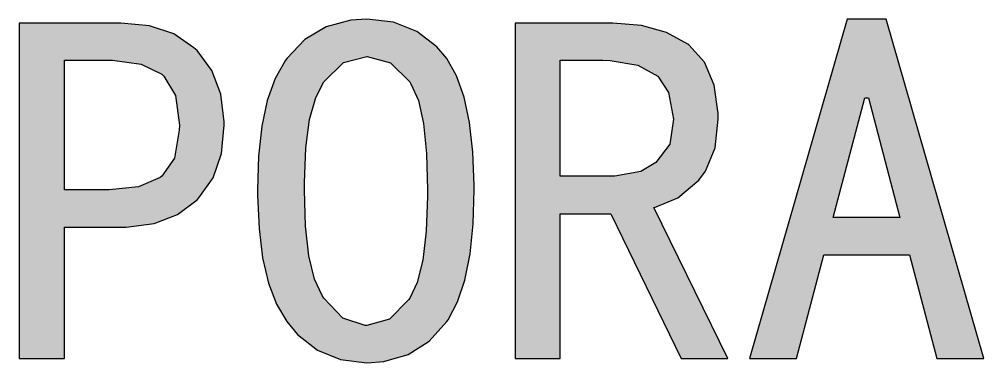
# Model space of a CAD drawing. Extents: x 0 to 420, y 0 to 297.
# Drawn here: x 388.16 to 396.44, y 36.21 to 39.16 of the extents above; entities that cross this region are included whole.
import ezdxf

# ---------------------------------------------------------------- set-up
doc = ezdxf.new("R2010")
doc.units = 0

msp = doc.modelspace()

# ---------------------------------------------------------------- linework, layer by layer
at = {"color": 154, "lineweight": 25, "ltscale": 0.003423}
msp.add_line((391.1469, 39.1605), (391.0103, 39.1517), dxfattribs=at)
at = {"color": 154, "lineweight": 25, "ltscale": 0.00578}
msp.add_line((391.3766, 39.1343), (391.1469, 39.1605), dxfattribs=at)
at = {"color": 154, "lineweight": 25, "ltscale": 0.07578}
for p, q in [((395.2697, 39.1605), (394.4324, 36.2472)), ((396.4414, 36.2472), (395.6041, 39.1605))]:
    msp.add_line(p, q, dxfattribs=at)
at = {"color": 154, "lineweight": 25, "ltscale": 0.008359}
msp.add_line((395.6041, 39.1605), (395.2697, 39.1605), dxfattribs=at)
at = {"color": 154, "lineweight": 25, "ltscale": 0.021806}
msp.add_line((389.0362, 39.1285), (388.1639, 39.1285), dxfattribs=at)
at = {"color": 154, "lineweight": 25, "ltscale": 0.072032}
for p, q in [((388.1639, 39.1285), (388.1639, 36.2472)), ((392.4204, 39.1285), (392.4204, 36.2472))]:
    msp.add_line(p, q, dxfattribs=at)
at = {"color": 154, "lineweight": 25, "ltscale": 0.006133}
msp.add_line((389.2804, 39.1052), (389.0362, 39.1285), dxfattribs=at)
at = {"color": 154, "lineweight": 25, "ltscale": 0.005517}
msp.add_line((389.4897, 39.0354), (389.2804, 39.1052), dxfattribs=at)
at = {"color": 154, "lineweight": 25, "ltscale": 0.005348}
msp.add_line((390.7981, 39.0965), (390.6149, 38.986), dxfattribs=at)
at = {"color": 154, "lineweight": 25, "ltscale": 0.005483}
msp.add_line((391.0103, 39.1517), (390.7981, 39.0965), dxfattribs=at)
at = {"color": 154, "lineweight": 25, "ltscale": 0.005386}
for p, q in [((391.5773, 39.0558), (391.3766, 39.1343)), ((389.3211, 37.4073), (389.5217, 37.4858))]:
    msp.add_line(p, q, dxfattribs=at)
at = {"color": 154, "lineweight": 25, "ltscale": 0.020934}
msp.add_line((393.2578, 39.1285), (392.4204, 39.1285), dxfattribs=at)
at = {"color": 154, "lineweight": 25, "ltscale": 0.006199}
msp.add_line((393.5049, 39.1081), (393.2578, 39.1285), dxfattribs=at)
at = {"color": 154, "lineweight": 25, "ltscale": 0.005591}
msp.add_line((393.72, 39.0471), (393.5049, 39.1081), dxfattribs=at)
at = {"color": 154, "lineweight": 25, "ltscale": 0.005222}
msp.add_line((389.6613, 38.9162), (389.4897, 39.0354), dxfattribs=at)
at = {"color": 154, "lineweight": 25, "ltscale": 0.005393}
msp.add_line((391.7488, 38.925), (391.5773, 39.0558), dxfattribs=at)
at = {"color": 154, "lineweight": 25, "ltscale": 0.005203}
msp.add_line((393.9032, 38.9482), (393.72, 39.0471), dxfattribs=at)
at = {"color": 154, "lineweight": 25, "ltscale": 0.000930987}
msp.add_line((389.6903, 38.893), (389.6613, 38.9162), dxfattribs=at)
at = {"color": 154, "lineweight": 25, "ltscale": 0.005605}
msp.add_line((390.6149, 38.986), (390.4608, 38.8232), dxfattribs=at)
at = {"color": 154, "lineweight": 25, "ltscale": 0.003303}
msp.add_line((391.8331, 38.8232), (391.7488, 38.925), dxfattribs=at)
at = {"color": 154, "lineweight": 25, "ltscale": 0.000262174}
msp.add_line((393.9119, 38.9424), (393.9032, 38.9482), dxfattribs=at)
at = {"color": 154, "lineweight": 25, "ltscale": 0.005047}
msp.add_line((394.0457, 38.7912), (393.9119, 38.9424), dxfattribs=at)
at = {"color": 154, "lineweight": 25, "ltscale": 0.005306}
msp.add_line((389.8153, 38.7214), (389.6903, 38.893), dxfattribs=at)
at = {"color": 154, "lineweight": 25, "ltscale": 0.000625175}
msp.add_line((390.4608, 38.8232), (390.4463, 38.8028), dxfattribs=at)
at = {"color": 154, "lineweight": 25, "ltscale": 0.005183}
msp.add_line((390.9464, 38.7883), (391.1469, 38.8406), dxfattribs=at)
at = {"color": 154, "lineweight": 25, "ltscale": 7.32422e-05}
msp.add_line((391.1469, 38.8406), (391.1499, 38.8406), dxfattribs=at)
at = {"color": 154, "lineweight": 25, "ltscale": 0.005202}
msp.add_line((391.1499, 38.8406), (391.3505, 38.7854), dxfattribs=at)
at = {"color": 154, "lineweight": 25, "ltscale": 0.004264}
msp.add_line((391.9174, 38.6749), (391.8331, 38.8232), dxfattribs=at)
at = {"color": 154, "lineweight": 25, "ltscale": 0.027839}
msp.add_line((388.5506, 37.6951), (388.5506, 38.8087), dxfattribs=at)
at = {"color": 154, "lineweight": 25, "ltscale": 0.009595}
for p, q in [((388.5506, 38.8087), (388.9344, 38.8087)), ((388.9344, 37.6951), (388.5506, 37.6951))]:
    msp.add_line(p, q, dxfattribs=at)
at = {"color": 154, "lineweight": 25, "ltscale": 0.000727081}
msp.add_line((388.9344, 38.8087), (388.9635, 38.8087), dxfattribs=at)
at = {"color": 154, "lineweight": 25, "ltscale": 0.00624}
msp.add_line((388.9635, 38.8087), (389.2106, 38.7738), dxfattribs=at)
at = {"color": 154, "lineweight": 25, "ltscale": 0.004909}
msp.add_line((389.2106, 38.7738), (389.3879, 38.6895), dxfattribs=at)
at = {"color": 154, "lineweight": 25, "ltscale": 0.004363}
msp.add_line((390.4463, 38.8028), (390.359, 38.6517), dxfattribs=at)
at = {"color": 154, "lineweight": 25, "ltscale": 0.005808}
for p, q in [((390.7806, 38.6255), (390.9464, 38.7883)), ((391.3505, 38.7854), (391.5162, 38.6226)), ((391.5046, 36.7531), (391.3418, 36.5874))]:
    msp.add_line(p, q, dxfattribs=at)
at = {"color": 154, "lineweight": 25, "ltscale": 0.024859}
msp.add_line((392.8071, 37.8143), (392.8071, 38.8087), dxfattribs=at)
at = {"color": 154, "lineweight": 25, "ltscale": 0.009158}
msp.add_line((392.8071, 38.8087), (393.1734, 38.8087), dxfattribs=at)
at = {"color": 154, "lineweight": 25, "ltscale": 0.001528}
msp.add_line((393.1734, 38.8087), (393.2345, 38.8058), dxfattribs=at)
at = {"color": 154, "lineweight": 25, "ltscale": 0.006035}
msp.add_line((393.2345, 38.8058), (393.4729, 38.768), dxfattribs=at)
at = {"color": 154, "lineweight": 25, "ltscale": 0.004914}
msp.add_line((393.4729, 38.768), (393.6444, 38.672), dxfattribs=at)
at = {"color": 154, "lineweight": 25, "ltscale": 0.005345}
for p, q in [((394.1271, 38.5935), (394.0457, 38.7912)), ((394.0544, 37.8579), (394.1358, 38.0556)), ((390.7225, 36.3199), (390.9202, 36.2385))]:
    msp.add_line(p, q, dxfattribs=at)
at = {"color": 154, "lineweight": 25, "ltscale": 0.000616962}
msp.add_line((389.3879, 38.6895), (389.4054, 38.672), dxfattribs=at)
at = {"color": 154, "lineweight": 25, "ltscale": 0.004824}
msp.add_line((389.4054, 38.672), (389.5042, 38.5063), dxfattribs=at)
at = {"color": 154, "lineweight": 25, "ltscale": 0.005454}
msp.add_line((389.8939, 38.5179), (389.8153, 38.7214), dxfattribs=at)
at = {"color": 154, "lineweight": 25, "ltscale": 0.00485}
msp.add_line((391.9814, 38.4917), (391.9174, 38.6749), dxfattribs=at)
at = {"color": 154, "lineweight": 25, "ltscale": 0.004154}
msp.add_line((393.6444, 38.672), (393.7346, 38.5325), dxfattribs=at)
at = {"color": 154, "lineweight": 25, "ltscale": 0.005012}
msp.add_line((390.359, 38.6517), (390.2922, 38.4627), dxfattribs=at)
at = {"color": 154, "lineweight": 25, "ltscale": 0.003771}
msp.add_line((390.7079, 38.4888), (390.7777, 38.6226), dxfattribs=at)
at = {"color": 154, "lineweight": 25, "ltscale": 0.000102636}
msp.add_line((390.7777, 38.6226), (390.7806, 38.6255), dxfattribs=at)
at = {"color": 154, "lineweight": 25, "ltscale": 0.000487656}
msp.add_line((391.5162, 38.6226), (391.5249, 38.6051), dxfattribs=at)
at = {"color": 154, "lineweight": 25, "ltscale": 0.003904}
msp.add_line((391.5249, 38.6051), (391.5889, 38.4627), dxfattribs=at)
at = {"color": 154, "lineweight": 25, "ltscale": 0.006096}
msp.add_line((394.162, 38.3522), (394.1271, 38.5935), dxfattribs=at)
at = {"color": 154, "lineweight": 25, "ltscale": 0.006456}
msp.add_line((389.5042, 38.5063), (389.5391, 38.2504), dxfattribs=at)
at = {"color": 154, "lineweight": 25, "ltscale": 0.006004}
msp.add_line((389.9229, 38.2795), (389.8939, 38.5179), dxfattribs=at)
at = {"color": 154, "lineweight": 25, "ltscale": 0.005574}
msp.add_line((392.0279, 38.2737), (391.9814, 38.4917), dxfattribs=at)
at = {"color": 154, "lineweight": 25, "ltscale": 0.005845}
msp.add_line((393.7346, 38.5325), (393.7782, 38.3028), dxfattribs=at)
at = {"color": 154, "lineweight": 25, "ltscale": 0.005645}
msp.add_line((390.2922, 38.4627), (390.2456, 38.2417), dxfattribs=at)
at = {"color": 154, "lineweight": 25, "ltscale": 0.004902}
msp.add_line((390.6556, 38.2999), (390.7079, 38.4888), dxfattribs=at)
at = {"color": 154, "lineweight": 25, "ltscale": 0.005062}
msp.add_line((391.5889, 38.4627), (391.6325, 38.265), dxfattribs=at)
at = {"color": 154, "lineweight": 25, "ltscale": 0.026534}
msp.add_line((395.1505, 37.4596), (395.4209, 38.4859), dxfattribs=at)
at = {"color": 154, "lineweight": 25, "ltscale": 0.000799561}
msp.add_line((395.4209, 38.4859), (395.4529, 38.4859), dxfattribs=at)
at = {"color": 154, "lineweight": 25, "ltscale": 0.026515}
msp.add_line((395.4529, 38.4859), (395.7204, 37.4596), dxfattribs=at)
at = {"color": 154, "lineweight": 25, "ltscale": 0.001236}
msp.add_line((394.162, 38.3028), (394.162, 38.3522), dxfattribs=at)
at = {"color": 154, "lineweight": 25, "ltscale": 0.00102}
msp.add_line((389.5391, 38.2504), (389.5362, 38.2097), dxfattribs=at)
at = {"color": 154, "lineweight": 25, "ltscale": 0.006061}
msp.add_line((389.8997, 38.0091), (389.9229, 38.2504), dxfattribs=at)
at = {"color": 154, "lineweight": 25, "ltscale": 0.000726891}
msp.add_line((389.9229, 38.2504), (389.9229, 38.2795), dxfattribs=at)
at = {"color": 154, "lineweight": 25, "ltscale": 0.006158}
msp.add_line((390.6236, 38.0556), (390.6556, 38.2999), dxfattribs=at)
at = {"color": 154, "lineweight": 25, "ltscale": 0.00643}
msp.add_line((391.6325, 38.265), (391.6587, 38.0091), dxfattribs=at)
at = {"color": 154, "lineweight": 25, "ltscale": 0.006365}
for p, q in [((392.057, 38.0207), (392.0279, 38.2737)), ((390.6498, 37.1311), (390.6207, 37.384))]:
    msp.add_line(p, q, dxfattribs=at)
at = {"color": 154, "lineweight": 25, "ltscale": 0.005438}
for p, q in [((393.7782, 38.3028), (393.7462, 38.0876)), ((390.5509, 36.4536), (390.7225, 36.3199))]:
    msp.add_line(p, q, dxfattribs=at)
at = {"color": 154, "lineweight": 25, "ltscale": 0.006213}
msp.add_line((394.1358, 38.0556), (394.162, 38.3028), dxfattribs=at)
at = {"color": 154, "lineweight": 25, "ltscale": 0.006118}
msp.add_line((389.5362, 38.2097), (389.4955, 37.9684), dxfattribs=at)
at = {"color": 154, "lineweight": 25, "ltscale": 0.006437}
msp.add_line((390.2456, 38.2417), (390.2166, 37.9859), dxfattribs=at)
at = {"color": 154, "lineweight": 25, "ltscale": 0.004928}
msp.add_line((393.7462, 38.0876), (393.627, 37.9306), dxfattribs=at)
at = {"color": 154, "lineweight": 25, "ltscale": 0.00554}
msp.add_line((389.827, 37.7998), (389.8997, 38.0091), dxfattribs=at)
at = {"color": 154, "lineweight": 25, "ltscale": 0.007492}
msp.add_line((390.612, 37.7562), (390.6236, 38.0556), dxfattribs=at)
at = {"color": 154, "lineweight": 25, "ltscale": 0.007853}
msp.add_line((391.6587, 38.0091), (391.6674, 37.6951), dxfattribs=at)
at = {"color": 154, "lineweight": 25, "ltscale": 0.007202}
msp.add_line((392.0686, 37.7329), (392.057, 38.0207), dxfattribs=at)
at = {"color": 154, "lineweight": 25, "ltscale": 0.004698}
msp.add_line((389.4955, 37.9684), (389.3879, 37.8143), dxfattribs=at)
at = {"color": 154, "lineweight": 25, "ltscale": 0.007272}
for p, q in [((390.2166, 37.9859), (390.2079, 37.6951)), ((392.0599, 37.4044), (392.0686, 37.6951))]:
    msp.add_line(p, q, dxfattribs=at)
at = {"color": 154, "lineweight": 25, "ltscale": 0.003715}
msp.add_line((393.627, 37.9306), (393.4991, 37.855), dxfattribs=at)
at = {"color": 154, "lineweight": 25, "ltscale": 0.005689}
msp.add_line((393.4991, 37.855), (393.2752, 37.8143), dxfattribs=at)
at = {"color": 154, "lineweight": 25, "ltscale": 0.002443}
msp.add_line((393.9962, 37.7794), (394.0544, 37.8579), dxfattribs=at)
at = {"color": 154, "lineweight": 25, "ltscale": 0.005077}
msp.add_line((389.3734, 37.8027), (389.1873, 37.7213), dxfattribs=at)
at = {"color": 154, "lineweight": 25, "ltscale": 0.000465226}
msp.add_line((389.3879, 37.8143), (389.3734, 37.8027), dxfattribs=at)
at = {"color": 154, "lineweight": 25, "ltscale": 0.005264}
msp.add_line((389.7049, 37.6282), (389.827, 37.7998), dxfattribs=at)
at = {"color": 154, "lineweight": 25, "ltscale": 0.001526}
msp.add_line((390.612, 37.6951), (390.612, 37.7562), dxfattribs=at)
at = {"color": 154, "lineweight": 25, "ltscale": 0.011703}
msp.add_line((393.2752, 37.8143), (392.8071, 37.8143), dxfattribs=at)
at = {"color": 154, "lineweight": 25, "ltscale": 0.005882}
msp.add_line((393.816, 37.6282), (393.9962, 37.7794), dxfattribs=at)
at = {"color": 154, "lineweight": 25, "ltscale": 0.006358}
msp.add_line((389.1873, 37.7213), (388.9344, 37.6951), dxfattribs=at)
at = {"color": 154, "lineweight": 25, "ltscale": 0.001163}
msp.add_line((390.2079, 37.6951), (390.2079, 37.6486), dxfattribs=at)
at = {"color": 154, "lineweight": 25, "ltscale": 0.00778}
msp.add_line((390.6207, 37.384), (390.612, 37.6951), dxfattribs=at)
at = {"color": 154, "lineweight": 25, "ltscale": 0.001308}
msp.add_line((391.6674, 37.6951), (391.6674, 37.6428), dxfattribs=at)
at = {"color": 154, "lineweight": 25, "ltscale": 0.000944901}
msp.add_line((392.0686, 37.6951), (392.0686, 37.7329), dxfattribs=at)
at = {"color": 154, "lineweight": 25, "ltscale": 0.005248}
msp.add_line((389.5217, 37.4858), (389.6903, 37.6108), dxfattribs=at)
at = {"color": 154, "lineweight": 25, "ltscale": 0.000567522}
msp.add_line((389.6903, 37.6108), (389.7049, 37.6282), dxfattribs=at)
at = {"color": 154, "lineweight": 25, "ltscale": 0.007132}
msp.add_line((390.2079, 37.6486), (390.2224, 37.3637), dxfattribs=at)
at = {"color": 154, "lineweight": 25, "ltscale": 0.007565}
msp.add_line((391.6674, 37.6428), (391.6558, 37.3404), dxfattribs=at)
at = {"color": 154, "lineweight": 25, "ltscale": 0.00544}
msp.add_line((393.6154, 37.5439), (393.816, 37.6282), dxfattribs=at)
at = {"color": 154, "lineweight": 25, "ltscale": 0.000145721}
msp.add_line((393.6096, 37.5439), (393.6154, 37.5439), dxfattribs=at)
at = {"color": 154, "lineweight": 25, "ltscale": 0.036115}
msp.add_line((394.2463, 36.2472), (393.6096, 37.5439), dxfattribs=at)
at = {"color": 154, "lineweight": 25, "ltscale": 0.03111}
msp.add_line((392.8071, 36.2472), (392.8071, 37.4916), dxfattribs=at)
at = {"color": 154, "lineweight": 25, "ltscale": 0.010831}
msp.add_line((392.8071, 37.4916), (393.2403, 37.4916), dxfattribs=at)
at = {"color": 154, "lineweight": 25, "ltscale": 0.034589}
msp.add_line((393.2403, 37.4916), (393.8451, 36.2472), dxfattribs=at)
at = {"color": 154, "lineweight": 25, "ltscale": 0.014246}
msp.add_line((395.7204, 37.4596), (395.1505, 37.4596), dxfattribs=at)
at = {"color": 154, "lineweight": 25, "ltscale": 0.028202}
msp.add_line((388.5506, 36.2472), (388.5506, 37.3753), dxfattribs=at)
at = {"color": 154, "lineweight": 25, "ltscale": 0.012139}
msp.add_line((388.5506, 37.3753), (389.0362, 37.3753), dxfattribs=at)
at = {"color": 154, "lineweight": 25, "ltscale": 0.00109}
msp.add_line((389.0362, 37.3753), (389.0798, 37.3753), dxfattribs=at)
at = {"color": 154, "lineweight": 25, "ltscale": 0.006085}
msp.add_line((389.0798, 37.3753), (389.3211, 37.4073), dxfattribs=at)
at = {"color": 154, "lineweight": 25, "ltscale": 0.006293}
msp.add_line((390.2224, 37.3637), (390.2515, 37.1136), dxfattribs=at)
at = {"color": 154, "lineweight": 25, "ltscale": 0.006221}
msp.add_line((391.6558, 37.3404), (391.6267, 37.0933), dxfattribs=at)
at = {"color": 154, "lineweight": 25, "ltscale": 0.006502}
msp.add_line((392.0337, 37.1456), (392.0599, 37.4044), dxfattribs=at)
at = {"color": 154, "lineweight": 25, "ltscale": 0.005606}
msp.add_line((390.2515, 37.1136), (390.3038, 36.8956), dxfattribs=at)
at = {"color": 154, "lineweight": 25, "ltscale": 0.005148}
msp.add_line((390.6963, 36.9305), (390.6498, 37.1311), dxfattribs=at)
at = {"color": 154, "lineweight": 25, "ltscale": 0.004936}
msp.add_line((391.6267, 37.0933), (391.5802, 36.9014), dxfattribs=at)
at = {"color": 154, "lineweight": 25, "ltscale": 0.005716}
msp.add_line((391.9872, 36.9217), (392.0337, 37.1456), dxfattribs=at)
at = {"color": 154, "lineweight": 25, "ltscale": 0.023078}
for p, q in [((394.8336, 36.2472), (395.0691, 37.1398)), ((395.8047, 37.1398), (396.0402, 36.2472))]:
    msp.add_line(p, q, dxfattribs=at)
at = {"color": 154, "lineweight": 25, "ltscale": 0.01839}
msp.add_line((395.0691, 37.1398), (395.8047, 37.1398), dxfattribs=at)
at = {"color": 154, "lineweight": 25, "ltscale": 0.003935}
msp.add_line((390.7632, 36.788), (390.6963, 36.9305), dxfattribs=at)
at = {"color": 154, "lineweight": 25, "ltscale": 0.004896}
msp.add_line((391.9261, 36.7357), (391.9872, 36.9217), dxfattribs=at)
at = {"color": 154, "lineweight": 25, "ltscale": 0.004807}
msp.add_line((390.3038, 36.8956), (390.3707, 36.7153), dxfattribs=at)
at = {"color": 154, "lineweight": 25, "ltscale": 0.003706}
msp.add_line((391.5802, 36.9014), (391.5162, 36.7676), dxfattribs=at)
at = {"color": 154, "lineweight": 25, "ltscale": 0.000625098}
msp.add_line((390.7777, 36.7676), (390.7632, 36.788), dxfattribs=at)
at = {"color": 154, "lineweight": 25, "ltscale": 0.005913}
msp.add_line((390.9405, 36.5961), (390.7777, 36.7676), dxfattribs=at)
at = {"color": 154, "lineweight": 25, "ltscale": 0.000465389}
for p, q in [((391.5162, 36.7676), (391.5046, 36.7531)), ((391.8331, 36.567), (391.8447, 36.5816))]:
    msp.add_line(p, q, dxfattribs=at)
at = {"color": 154, "lineweight": 25, "ltscale": 0.004338}
msp.add_line((390.3707, 36.7153), (390.4608, 36.567), dxfattribs=at)
at = {"color": 154, "lineweight": 25, "ltscale": 0.004357}
msp.add_line((391.8447, 36.5816), (391.9261, 36.7357), dxfattribs=at)
at = {"color": 154, "lineweight": 25, "ltscale": 0.005057}
msp.add_line((391.1324, 36.5321), (390.9405, 36.5961), dxfattribs=at)
at = {"color": 154, "lineweight": 25, "ltscale": 0.005063}
msp.add_line((391.3418, 36.5874), (391.1469, 36.5321), dxfattribs=at)
at = {"color": 154, "lineweight": 25, "ltscale": 0.003621}
msp.add_line((390.4608, 36.567), (390.5509, 36.4536), dxfattribs=at)
at = {"color": 154, "lineweight": 25, "ltscale": 0.000363159}
msp.add_line((391.1469, 36.5321), (391.1324, 36.5321), dxfattribs=at)
at = {"color": 154, "lineweight": 25, "ltscale": 0.005662}
msp.add_line((391.6819, 36.3984), (391.8331, 36.567), dxfattribs=at)
at = {"color": 154, "lineweight": 25, "ltscale": 0.005363}
msp.add_line((391.5017, 36.2821), (391.6819, 36.3984), dxfattribs=at)
at = {"color": 154, "lineweight": 25, "ltscale": 0.005432}
msp.add_line((391.2923, 36.2239), (391.5017, 36.2821), dxfattribs=at)
at = {"color": 154, "lineweight": 25, "ltscale": 0.009667}
for p, q in [((388.1639, 36.2472), (388.5506, 36.2472)), ((392.4204, 36.2472), (392.8071, 36.2472))]:
    msp.add_line(p, q, dxfattribs=at)
at = {"color": 154, "lineweight": 25, "ltscale": 0.005707}
msp.add_line((390.9202, 36.2385), (391.1469, 36.2123), dxfattribs=at)
at = {"color": 154, "lineweight": 25, "ltscale": 0.003646}
msp.add_line((391.1469, 36.2123), (391.2923, 36.2239), dxfattribs=at)
at = {"color": 154, "lineweight": 25, "ltscale": 0.01003}
for p, q in [((393.8451, 36.2472), (394.2463, 36.2472)), ((394.4324, 36.2472), (394.8336, 36.2472)), ((396.0402, 36.2472), (396.4414, 36.2472))]:
    msp.add_line(p, q, dxfattribs=at)
at = {"color": 154, "lineweight": 5}
for points in [[(391.0103, 39.1517), (391.1469, 38.8406), (391.1469, 39.1605), (391.1499, 38.8406)], [(391.1469, 39.1605), (391.1499, 38.8406), (391.3766, 39.1343)], [(395.2697, 39.1605), (394.4324, 36.2472), (395.0691, 37.1398), (394.8336, 36.2472)], [(395.2697, 39.1605), (395.0691, 37.1398), (395.4209, 38.4859), (395.1505, 37.4596)], [(395.2697, 39.1605), (395.4209, 38.4859), (395.6041, 39.1605)], [(395.4209, 38.4859), (395.4529, 38.4859), (395.6041, 39.1605), (395.7204, 37.4596)], [(395.6041, 39.1605), (395.7204, 37.4596), (396.4414, 36.2472), (395.8047, 37.1398)], [(388.5506, 38.8087), (388.9344, 38.8087), (388.1639, 39.1285), (389.0362, 39.1285)], [(388.5506, 38.8087), (388.1639, 39.1285), (388.5506, 37.3753), (388.5506, 36.2472)], [(388.5506, 36.2472), (388.1639, 39.1285), (388.1639, 36.2472)], [(388.9344, 38.8087), (388.9635, 38.8087), (389.0362, 39.1285), (389.2106, 38.7738)], [(389.0362, 39.1285), (389.2106, 38.7738), (389.2804, 39.1052), (389.3879, 38.6895)], [(389.4897, 39.0354), (389.2804, 39.1052), (389.4054, 38.672), (389.3879, 38.6895)], [(390.6149, 38.986), (390.6556, 38.2999), (390.7981, 39.0965), (390.7079, 38.4888)], [(390.7981, 39.0965), (390.7079, 38.4888), (390.7777, 38.6226)], [(390.7777, 38.6226), (390.7806, 38.6255), (390.7981, 39.0965), (390.9464, 38.7883)], [(390.7981, 39.0965), (390.9464, 38.7883), (391.0103, 39.1517), (391.1469, 38.8406)], [(391.1499, 38.8406), (391.3505, 38.7854), (391.3766, 39.1343), (391.5162, 38.6226)], [(391.3766, 39.1343), (391.5162, 38.6226), (391.5773, 39.0558), (391.5249, 38.6051)], [(392.8071, 38.8087), (393.1734, 38.8087), (392.4204, 39.1285), (393.2578, 39.1285)], [(392.8071, 38.8087), (392.4204, 39.1285), (392.8071, 37.4916), (392.8071, 36.2472)], [(392.8071, 36.2472), (392.4204, 39.1285), (392.4204, 36.2472)], [(393.1734, 38.8087), (393.2345, 38.8058), (393.2578, 39.1285), (393.4729, 38.768)], [(393.2578, 39.1285), (393.4729, 38.768), (393.5049, 39.1081), (393.6444, 38.672)], [(393.5049, 39.1081), (393.6444, 38.672), (393.72, 39.0471), (393.7346, 38.5325)], [(389.4897, 39.0354), (389.4054, 38.672), (389.6613, 38.9162), (389.5042, 38.5063)], [(391.5773, 39.0558), (391.5249, 38.6051), (391.5889, 38.4627)], [(391.7488, 38.925), (391.5773, 39.0558), (391.6325, 38.265), (391.5889, 38.4627)], [(393.72, 39.0471), (393.7346, 38.5325), (393.9032, 38.9482), (393.7782, 38.3028)], [(389.6903, 37.6108), (389.6613, 38.9162), (389.5391, 38.2504), (389.5042, 38.5063)], [(389.7049, 37.6282), (389.6903, 38.893), (389.6903, 37.6108), (389.6613, 38.9162)], [(390.5509, 36.4536), (390.6149, 38.986), (390.4608, 36.567), (390.4608, 38.8232)], [(390.5509, 36.4536), (390.612, 37.6951), (390.6149, 38.986), (390.612, 37.7562)], [(390.612, 37.7562), (390.6236, 38.0556), (390.6149, 38.986), (390.6556, 38.2999)], [(391.7488, 38.925), (391.6325, 38.265), (391.6674, 37.6951), (391.6587, 38.0091)], [(391.8331, 36.567), (391.7488, 38.925), (391.6819, 36.3984), (391.6674, 37.6951)], [(391.8447, 36.5816), (391.8331, 38.8232), (391.8331, 36.567), (391.7488, 38.925)], [(393.816, 37.6282), (393.9962, 37.7794), (393.7782, 38.3028), (393.9032, 38.9482)], [(393.9962, 37.7794), (393.9119, 38.9424), (393.9032, 38.9482)], [(394.0544, 37.8579), (394.0457, 38.7912), (393.9962, 37.7794), (393.9119, 38.9424)], [(389.827, 37.7998), (389.8153, 38.7214), (389.7049, 37.6282), (389.6903, 38.893)], [(390.4463, 38.8028), (390.4608, 36.567), (390.4608, 38.8232)], [(391.9261, 36.7357), (391.9174, 38.6749), (391.8447, 36.5816), (391.8331, 38.8232)], [(388.5506, 38.8087), (388.5506, 37.3753), (388.5506, 37.6951)], [(390.359, 38.6517), (390.3707, 36.7153), (390.4463, 38.8028), (390.4608, 36.567)], [(392.8071, 38.8087), (392.8071, 37.4916), (392.8071, 37.8143)], [(394.1358, 38.0556), (394.1271, 38.5935), (394.0544, 37.8579), (394.0457, 38.7912)], [(389.8997, 38.0091), (389.8939, 38.5179), (389.827, 37.7998), (389.8153, 38.7214)], [(391.9872, 36.9217), (391.9814, 38.4917), (391.9261, 36.7357), (391.9174, 38.6749)], [(390.2922, 38.4627), (390.3038, 36.8956), (390.359, 38.6517), (390.3707, 36.7153)], [(394.162, 38.3028), (394.162, 38.3522), (394.1358, 38.0556), (394.1271, 38.5935)], [(389.9229, 38.2504), (389.9229, 38.2795), (389.8997, 38.0091), (389.8939, 38.5179)], [(392.0337, 37.1456), (392.0279, 38.2737), (391.9872, 36.9217), (391.9814, 38.4917)], [(390.2456, 38.2417), (390.2515, 37.1136), (390.2922, 38.4627), (390.3038, 36.8956)], [(389.5362, 38.2097), (389.6903, 37.6108), (389.5391, 38.2504)], [(392.0599, 37.4044), (392.057, 38.0207), (392.0337, 37.1456), (392.0279, 38.2737)], [(393.816, 37.6282), (393.7782, 38.3028), (393.627, 37.9306), (393.7462, 38.0876)], [(389.5362, 38.2097), (389.4955, 37.9684), (389.6903, 37.6108), (389.5217, 37.4858)], [(390.2166, 37.9859), (390.2224, 37.3637), (390.2456, 38.2417), (390.2515, 37.1136)], [(392.0686, 37.6951), (392.0686, 37.7329), (392.0599, 37.4044), (392.057, 38.0207)], [(389.3734, 37.8027), (389.5217, 37.4858), (389.3879, 37.8143), (389.4955, 37.9684)], [(390.2079, 37.6951), (390.2079, 37.6486), (390.2166, 37.9859), (390.2224, 37.3637)], [(393.6154, 37.5439), (393.627, 37.9306), (393.6096, 37.5439), (393.4991, 37.855)], [(393.816, 37.6282), (393.627, 37.9306), (393.6154, 37.5439)], [(393.6096, 37.5439), (393.4991, 37.855), (393.8451, 36.2472), (393.2752, 37.8143)], [(389.1873, 37.7213), (389.3211, 37.4073), (389.3734, 37.8027), (389.5217, 37.4858)], [(393.8451, 36.2472), (393.2752, 37.8143), (393.2403, 37.4916), (392.8071, 37.8143)], [(393.2403, 37.4916), (392.8071, 37.8143), (392.8071, 37.4916)], [(389.0362, 37.3753), (389.1873, 37.7213), (388.5506, 37.6951), (388.9344, 37.6951)], [(389.0362, 37.3753), (388.5506, 37.6951), (388.5506, 37.3753)], [(389.0362, 37.3753), (389.0798, 37.3753), (389.1873, 37.7213), (389.3211, 37.4073)], [(390.5509, 36.4536), (390.7225, 36.3199), (390.612, 37.6951), (390.6207, 37.384)], [(391.6819, 36.3984), (391.6674, 37.6951), (391.6674, 37.6428)], [(391.6819, 36.3984), (391.6674, 37.6428), (391.6267, 37.0933), (391.6558, 37.3404)], [(393.6096, 37.5439), (393.8451, 36.2472), (394.2463, 36.2472)], [(395.1505, 37.4596), (395.0691, 37.1398), (395.7204, 37.4596), (395.8047, 37.1398)], [(390.6498, 37.1311), (390.6207, 37.384), (390.6963, 36.9305), (390.7225, 36.3199)], [(391.6819, 36.3984), (391.6267, 37.0933), (391.5162, 36.7676), (391.5802, 36.9014)], [(396.4414, 36.2472), (395.8047, 37.1398), (396.0402, 36.2472)], [(390.7632, 36.788), (390.6963, 36.9305), (390.9202, 36.2385), (390.7225, 36.3199)], [(390.7632, 36.788), (390.9202, 36.2385), (390.7777, 36.7676)], [(390.9405, 36.5961), (390.7777, 36.7676), (391.1469, 36.2123), (390.9202, 36.2385)], [(391.3418, 36.5874), (391.5017, 36.2821), (391.5046, 36.7531)], [(391.6819, 36.3984), (391.5162, 36.7676), (391.5017, 36.2821), (391.5046, 36.7531)], [(390.9405, 36.5961), (391.1469, 36.2123), (391.1324, 36.5321)], [(391.1469, 36.5321), (391.2923, 36.2239), (391.3418, 36.5874), (391.5017, 36.2821)], [(391.1324, 36.5321), (391.1469, 36.2123), (391.1469, 36.5321), (391.2923, 36.2239)]]:
    msp.add_solid(points, dxfattribs=at)

doc.saveas('drawing.dxf')
